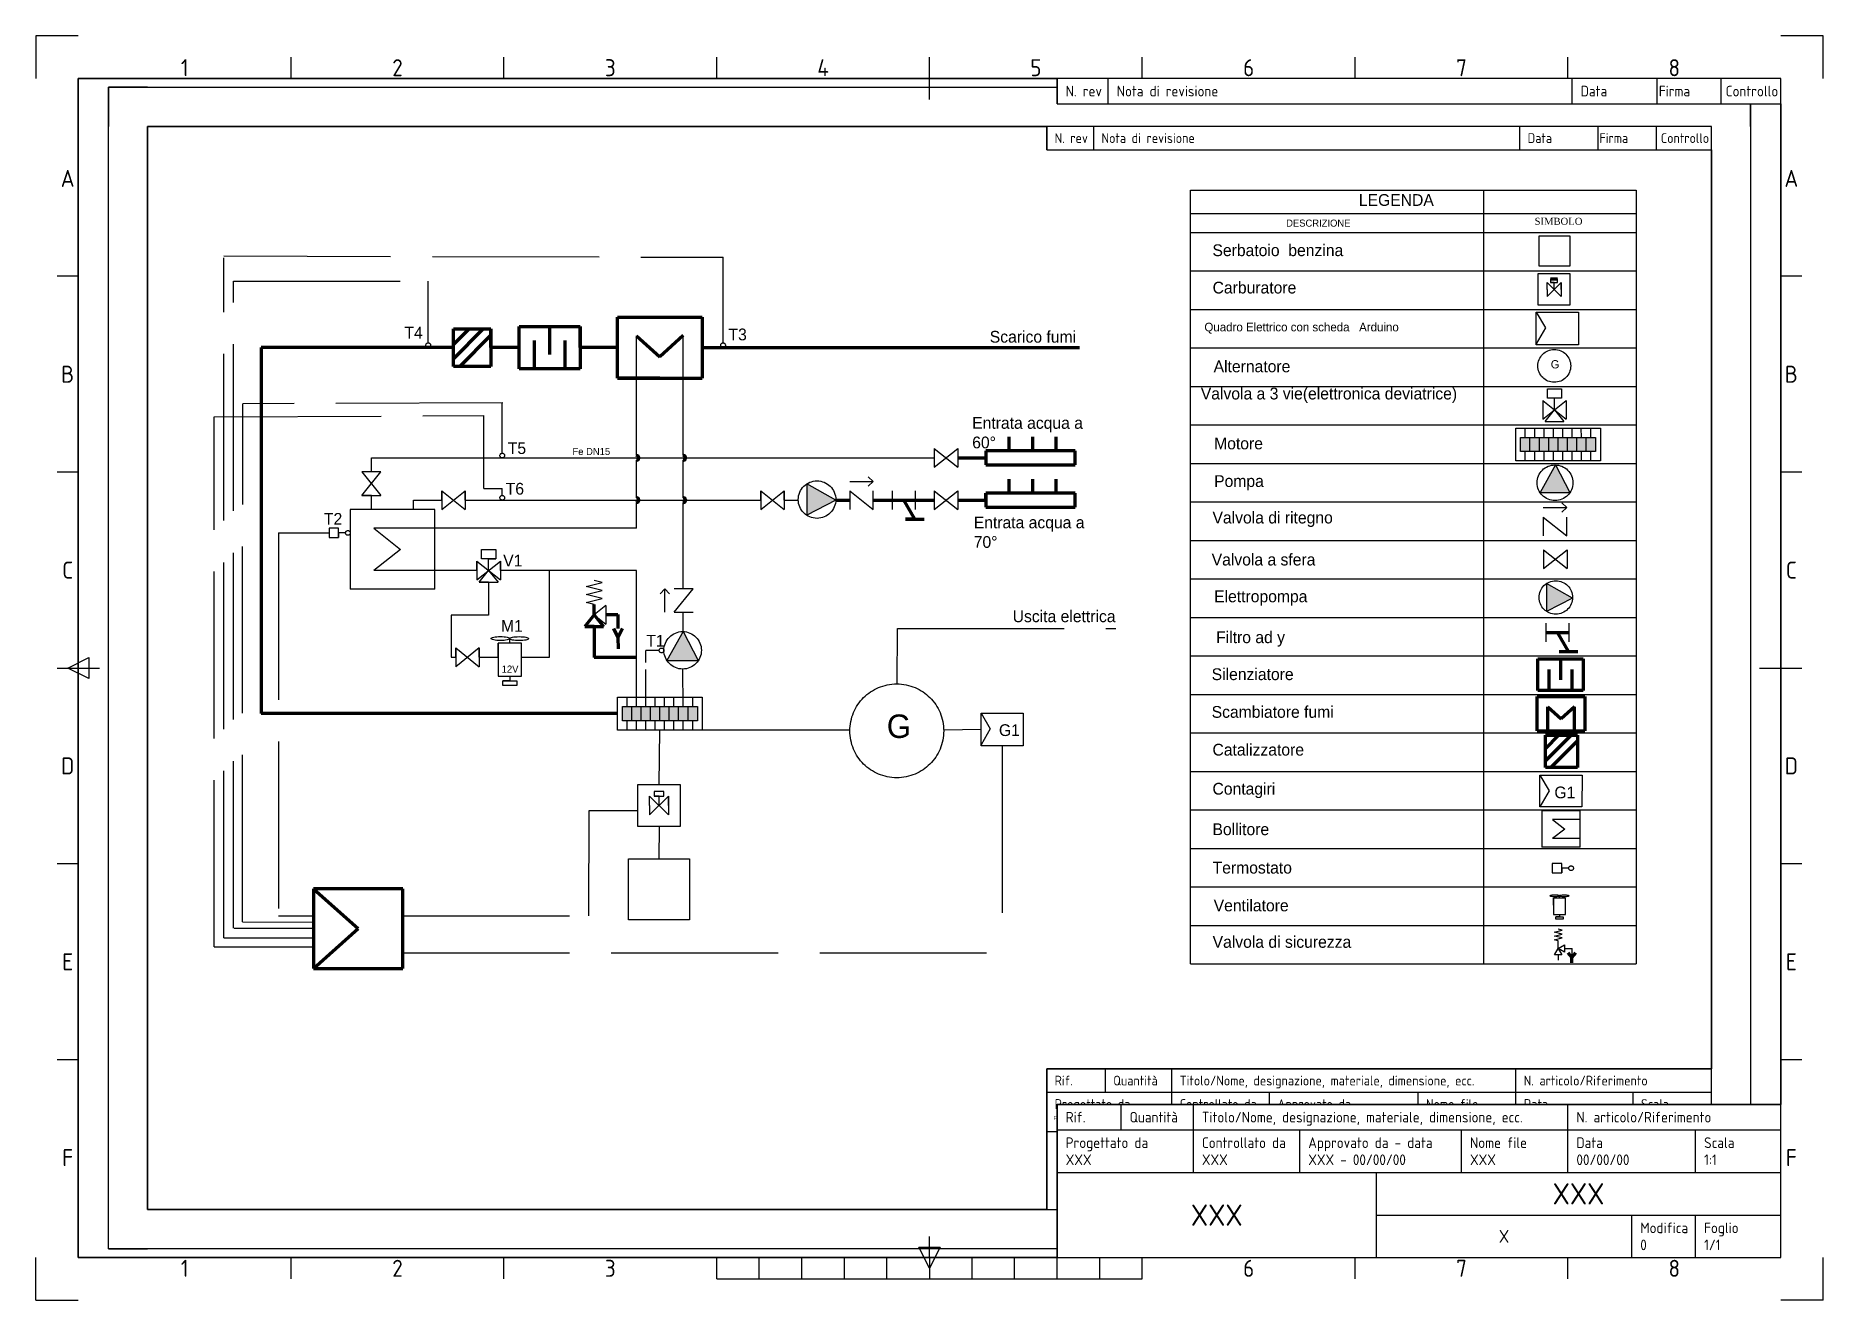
# Paper-space layout 'ISO A3 blocco di titolo' of a CAD drawing. Header units: millimetres. Extents: x 0 to 420, y 0 to 297.
# The model-space entities are those that its viewports show. They can reach past a viewport. Long polylines and large blocks are cut down to what shows.
import ezdxf
from ezdxf.enums import TextEntityAlignment as Align

# ---------------------------------------------------------------- set-up
doc = ezdxf.new("R2010")
doc.units = ezdxf.units.MM
doc.header["$LTSCALE"] = 0.5
doc.linetypes.add('ACAD_ISO02W100', pattern=[15, 12, -3])
for name, color, linetype in [('FRAME 025', 7, 'Continuous'), ('FRAME 050', 6, 'Continuous'), ('FRAME 070', 5, 'Continuous'), ('FRAME 200', 8, 'Continuous'), ('griglia', 254, 'Continuous'), ('LEGENDA', 5, 'Continuous'), ('TESTO', 7, 'Continuous'), ('Title Block', 7, 'Continuous'), ('TUBAZIONI', 7, 'Continuous'), ('Viewport', 7, 'Continuous')]:
    doc.layers.add(name, color=color, linetype=linetype)
doc.styles.add('ISO Proportional', font='isocp.shx')

# ---------------------------------------------------------------- blocks, each defined once
blk = doc.blocks.new('ISO A3 title block')
at = {"layer": 'FRAME 050'}
for p, q in [((60, 287), (60, 292)), ((110, 287), (110, 292)), ((160, 287), (160, 292)), ((210, 282), (210, 292)), ((260, 287), (260, 292)), ((310, 287), (310, 292)), ((360, 287), (360, 292)), ((10, 240.5), (5, 240.5)), ((415, 240.5), (410, 240.5)), ((10, 194.5), (5, 194.5)), ((415, 194.5), (410, 194.5)), ((5, 148.5), (15, 148.5)), ((7.5, 148.5), (12.5, 151)), ((12.5, 146), (7.5, 148.5)), ((12.5, 151), (12.5, 146)), ((405, 148.5), (415, 148.5)), ((10, 102.5), (5, 102.5)), ((415, 102.5), (410, 102.5)), ((10, 56.5), (5, 56.5)), ((415, 56.5), (410, 56.5)), ((210, 10), (210, 15)), ((60, 5), (60, 10)), ((110, 5), (110, 10)), ((160, 5), (160, 10)), ((170, 5), (170, 10)), ((180, 5), (180, 10)), ((190, 5), (190, 10)), ((200, 5), (200, 10)), ((207.5, 12.5), (212.5, 12.5)), ((210, 7.5), (207.5, 12.5)), ((212.5, 12.5), (210, 7.5)), ((210, 10), (210, 5)), ((220, 5), (220, 10)), ((230, 5), (230, 10)), ((240, 5), (240, 10)), ((250, 5), (250, 10)), ((260, 5), (260, 10)), ((310, 5), (310, 10)), ((360, 5), (360, 10)), ((160, 5), (260, 5))]:
    blk.add_line(p, q, dxfattribs=at)
at = {"layer": 'FRAME 070'}
for p, q in [((410, 287), (10, 287)), ((10, 287), (10, 10)), ((240, 281), (240, 287)), ((252, 281), (252, 287)), ((361, 281), (361, 287)), ((381, 281), (381, 287)), ((396, 281), (396, 287)), ((410, 10), (410, 287)), ((240, 281), (410, 281)), ((240, 46), (410, 46)), ((240, 40), (240, 46)), ((255, 40), (255, 46)), ((272, 40), (272, 46)), ((360, 40), (360, 46)), ((240, 40), (410, 40)), ((240, 10), (240, 40)), ((272, 30), (272, 40)), ((297, 30), (297, 40)), ((335, 30), (335, 40)), ((360, 30), (360, 40)), ((390, 30), (390, 40)), ((240, 30), (410, 30)), ((315, 10), (315, 30)), ((315, 20), (410, 20)), ((375, 10), (375, 20)), ((390, 10), (390, 20)), ((10, 10), (410, 10))]:
    blk.add_line(p, q, dxfattribs=at)
at = {"layer": 'FRAME 200'}
for p, q in [((0, 297), (0, 287)), ((10, 297), (0, 297)), ((420, 297), (410, 297)), ((420, 287), (420, 297)), ((0, 0), (0, 10)), ((420, 0), (420, 10)), ((0, 0), (10, 0)), ((420, 0), (410, 0))]:
    blk.add_line(p, q, dxfattribs=at)
at = {"layer": 'FRAME 025', "style": 'ISO Proportional'}
for s, p in [('N. rev', (242, 284)), ('Nota di revisione', (254, 284)), ('Data', (363, 284)), ('Firma', (381.36, 284)), ('Controllo', (397.08, 284)), ('Rif.', (242, 43)), ('Quantità', (257, 43)), ('Titolo/Nome, designazione, materiale, dimensione, ecc.', (274, 43)), ('N. articolo/Riferimento', (362, 43)), ('Progettato da', (242, 37)), ('Controllato da', (274, 37)), ('Approvato da - data', (299, 37)), ('Nome file', (337, 37)), ('Data', (362, 37)), ('Scala', (392, 37)), ('Modifica', (377, 17)), ('Foglio', (392, 17))]:
    blk.add_text(s, height=2.5, dxfattribs=at).set_placement(p, align=Align.MIDDLE_LEFT)
at = {"layer": 'FRAME 025', "style": 'ISO Proportional', "flags": 8}
for tag, p in [('PROGETTATO_DA', (242, 33)), ('CONTROLLATO_DA', (274, 33)), ('APPROVATO_DA_DATA', (299, 33)), ('NOMEFILE', (337, 33)), ('DATA', (362, 33)), ('SCALA', (392, 33)), ('MODIFICA', (377, 13)), ('FOGLIO', (392, 13))]:
    blk.add_attdef(tag, text='', height=2.5, dxfattribs=at).set_placement(p, align=Align.MIDDLE_LEFT)
at = {"layer": 'FRAME 050', "style": 'ISO Proportional'}
for s, p in [('1', (35, 289.5)), ('2', (85, 289.5)), ('3', (135, 289.5)), ('4', (185, 289.5)), ('5', (235, 289.5)), ('6', (285, 289.5)), ('7', (335, 289.5)), ('8', (385, 289.5)), ('A', (7.5, 263.5)), ('A', (412.5, 263.5)), ('B', (7.5, 217.5)), ('B', (412.5, 217.5)), ('C', (7.5, 171.5)), ('C', (412.5, 171.5)), ('D', (7.5, 125.5)), ('D', (412.5, 125.5)), ('E', (7.5, 79.5)), ('E', (412.5, 79.5)), ('F', (7.5, 33.5)), ('F', (412.5, 33.5)), ('1', (35, 7.5)), ('2', (85, 7.5)), ('3', (135, 7.5)), ('6', (285, 7.5)), ('7', (335, 7.5)), ('8', (385, 7.5))]:
    blk.add_text(s, height=4, dxfattribs=at).set_placement(p, align=Align.MIDDLE)
at = {"layer": 'FRAME 050', "style": 'ISO Proportional', "flags": 8}
for tag, height, p in [('TITOLO', 5, (362.5, 25)), ('PROPRIETARIO', 5, (277.5, 20)), ('NUMERO_DISEGNO', 3, (345, 15))]:
    blk.add_attdef(tag, text='', height=height, dxfattribs=at).set_placement(p, align=Align.MIDDLE)

msp = doc.modelspace()

# ---------------------------------------------------------------- hatches: boundary and pattern name
at = {"layer": 'TUBAZIONI', "lineweight": 100, "true_color": 0xffffff}
h = msp.add_hatch(dxfattribs=at)
h.set_pattern_fill('GOST_GROUND', scale=1.2, style=0)
h.set_pattern_definition([(45, (-2025.97, -2663.657), (16.970563, -1e-15), [24]), (45, (-2022.37, -2663.657), (16.970563, -1e-15), [24]), (45, (-2018.77, -2663.657), (16.970563, -1e-15), [24])])
h.paths.add_polyline_path([(97.83, 230.43), (97.83, 235.23), (88.23, 235.23), (88.23, 225.63), (97.83, 225.63)])
at = {"layer": 'TUBAZIONI', "true_color": 0xf8d731}
h = msp.add_hatch(color=40, dxfattribs=at)
h.set_gradient(color2=(128, 128, 128), tint=1, name='INVSPHERICAL')
h.paths.add_polyline_path([(380.4, 207.44), (361.2, 207.44), (361.2, 203.84), (380.4, 203.84)])
at = {"layer": 'TUBAZIONI', "true_color": 0x000000}
for points in [[(370.17, 200.43), (366.18, 193.34), (373.82, 193.34)], [(186.02, 191.39), (178.59, 195.57), (178.59, 187.55)], [(147.03, 157.82), (142.85, 150.38), (150.86, 150.38)]]:
    msp.add_hatch(color=18, dxfattribs=at).paths.add_polyline_path(points)
at = {"layer": 'TUBAZIONI', "lineweight": 100, "true_color": 0x000000}
msp.add_hatch(color=18, dxfattribs=at).paths.add_polyline_path([(367.85, 170.11), (367.85, 162.96), (374.49, 166.38)])
at = {"layer": 'TUBAZIONI', "true_color": 0xf8d731}
h = msp.add_hatch(color=40, dxfattribs=at)
h.set_gradient(color2=(128, 128, 128), tint=1, name='INVSPHERICAL')
h.paths.add_polyline_path([(150.63, 138.63), (131.43, 138.63), (131.43, 135.03), (150.63, 135.03)])
at = {"layer": 'TUBAZIONI', "lineweight": 100, "true_color": 0xffffff}
h = msp.add_hatch(dxfattribs=at)
h.set_pattern_fill('GOST_GROUND', scale=1.028592, style=0)
h.set_pattern_definition([(45, (-1444.65, -2353.52), (14.546487, -9e-16), [20.57184]), (45, (-1441.565, -2353.52), (14.546487, -9e-16), [20.57184]), (45, (-1438.479, -2353.52), (14.546487, -9e-16), [20.57184])])
h.paths.add_polyline_path([(375.79, 127.17), (375.79, 131.29), (367.56, 131.29), (367.56, 123.06), (375.79, 123.06)])

# ---------------------------------------------------------------- linework, layer by layer
for p, q in [((122.15, 169.33), (126.24, 170.35)), ((126.24, 168.31), (122.15, 169.33)), ((126.24, 170.35), (124.2, 170.86)), ((122.15, 167.28), (126.24, 168.31)), ((126.24, 166.26), (122.15, 167.28)), ((122.15, 165.23), (126.24, 166.26)), ((124.2, 164.72), (122.15, 165.23)), ((369.85, 80.95), (371.82, 81.44)), ((371.82, 80.46), (369.85, 80.95)), ((369.85, 79.96), (371.82, 80.46)), ((371.82, 79.47), (369.85, 79.96)), ((369.85, 78.98), (371.82, 79.47)), ((370.83, 78.73), (369.85, 78.98)), ((371.82, 81.44), (370.83, 81.69)), ((370.83, 76.76), (370.83, 78.73)), ((369.88, 75.12), (370.83, 76.76)), ((371.78, 75.12), (369.88, 75.12)), ((370.83, 76.76), (372.47, 77.71)), ((370.83, 76.76), (371.78, 75.12)), ((372.47, 75.82), (370.83, 76.76)), ((370.83, 75.12), (370.83, 73.81)), ((372.47, 77.71), (372.47, 75.82)), ((372.47, 76.76), (374.35, 76.76)), ((374.32, 76.76), (374.32, 75.16))]:
    msp.add_line(p, q)
at = {"layer": 'FRAME 070'}
for p, q in [((410, 287), (10, 287)), ((10, 287), (10, 10)), ((240, 281), (240, 287)), ((252, 281), (252, 287)), ((361, 281), (361, 287)), ((381, 281), (381, 287)), ((396, 281), (396, 287)), ((410, 10), (410, 287)), ((240, 281), (410, 281)), ((240, 46), (410, 46)), ((240, 40), (240, 46)), ((255, 40), (255, 46)), ((272, 40), (272, 46)), ((360, 40), (360, 46)), ((240, 40), (410, 40)), ((240, 10), (240, 40)), ((272, 30), (272, 40)), ((297, 30), (297, 40)), ((335, 30), (335, 40)), ((360, 30), (360, 40)), ((390, 30), (390, 40)), ((240, 30), (410, 30)), ((315, 10), (315, 30)), ((315, 20), (410, 20)), ((375, 10), (375, 20)), ((390, 10), (390, 20)), ((10, 10), (410, 10))]:
    msp.add_line(p, q, dxfattribs=at)
at = {"layer": 'FRAME 200'}
for p, q in [((0, 297), (0, 287)), ((10, 297), (0, 297)), ((420, 297), (410, 297)), ((420, 287), (420, 297)), ((0, 0), (0, 10)), ((420, 0), (420, 10)), ((0, 0), (10, 0)), ((420, 0), (410, 0))]:
    msp.add_line(p, q, dxfattribs=at)
at = {"layer": 'griglia'}
for p, q in [((0, 297), (420, 297)), ((0, 0), (0, 297)), ((420, 297), (420, 0)), ((420, 0), (0, 0))]:
    msp.add_line(p, q, dxfattribs=at)
at = {"layer": 'LEGENDA'}
for p, q in [((276.79, 264.68), (390.79, 264.68)), ((276.79, 259.88), (390.79, 259.88)), ((276.79, 250.03), (390.79, 250.03)), ((276.79, 240.19), (390.79, 240.19)), ((276.79, 230.34), (390.79, 230.34)), ((276.79, 220.49), (390.79, 220.49)), ((276.79, 210.65), (390.79, 210.65)), ((276.79, 200.8), (390.79, 200.8)), ((276.79, 190.96), (390.79, 190.96)), ((276.79, 181.11), (390.79, 181.11)), ((276.79, 171.26), (390.79, 171.26)), ((276.79, 161.42), (390.79, 161.42)), ((276.79, 151.57), (390.79, 151.57)), ((276.79, 141.73), (390.79, 141.73)), ((276.79, 131.88), (390.79, 131.88)), ((276.79, 122.04), (390.79, 122.04)), ((276.79, 112.2), (390.79, 112.2)), ((276.79, 102.36), (390.79, 102.36)), ((276.79, 92.52), (390.79, 92.52)), ((276.79, 82.68), (390.79, 82.68)), ((276.79, 72.84), (390.79, 72.84))]:
    msp.add_line(p, q, dxfattribs=at)
msp.add_lwpolyline([(351.79, 72.84), (351.79, 270.68)], dxfattribs=at)
at = {"layer": 'TESTO', "color": 5}
for p, q in [((276.79, 72.84), (276.79, 270.68)), ((276.79, 270.68), (390.79, 270.68)), ((390.79, 270.68), (390.79, 72.84))]:
    msp.add_line(p, q, dxfattribs=at)
at = {"layer": 'TESTO', "lineweight": 100}
for p, q in [((127.2, 162.16), (130.26, 162.16)), ((130.26, 162.16), (130.26, 158.61)), ((373.27, 75.66), (374.29, 74.47)), ((374.29, 74.47), (375.36, 75.66)), ((374.31, 73.1), (374.29, 74.47))]:
    msp.add_line(p, q, dxfattribs=at)
for centre in [(135.03, 202.23), (147.03, 202.23), (135.03, 191.43), (147.03, 191.43)]:
    msp.add_arc(centre, 0.6, 270, 90, dxfattribs=at)
at = {"layer": 'TUBAZIONI'}
for p, q in [((365.98, 259.02), (373.78, 259.02)), ((365.98, 251.22), (365.98, 259.02)), ((373.78, 259.02), (373.78, 251.22)), ((365.72, 249.35), (373.82, 249.35)), ((365.72, 241.25), (365.72, 249.35)), ((373.78, 251.22), (365.98, 251.22)), ((367.97, 245.3), (367.97, 247.1)), ((367.97, 247.1), (371.57, 243.5)), ((367.97, 243.5), (371.57, 247.1)), ((368.87, 248), (368.87, 247.1)), ((369.77, 247.1), (368.87, 247.1)), ((368.87, 247.1), (370.67, 247.1)), ((369.77, 245.3), (369.77, 247.1)), ((370.67, 247.1), (370.67, 248)), ((371.57, 245.3), (371.57, 247.1)), ((371.57, 247.1), (371.57, 245.3)), ((373.82, 249.35), (373.82, 241.25)), ((367.97, 245.3), (367.97, 243.5)), ((371.57, 245.3), (371.57, 243.5)), ((365.21, 239.52), (376.01, 239.52)), ((365.21, 231.12), (365.21, 239.52)), ((365.21, 239.52), (367.56, 235.45)), ((373.82, 241.25), (365.72, 241.25)), ((376.01, 239.52), (376.01, 231.12)), ((81.78, 231.63), (81.78, 233.43)), ((135.03, 202.83), (135.03, 233.43)), ((147.03, 202.83), (147.03, 233.56)), ((157.19, 231.63), (157.19, 233.43)), ((367.56, 235.45), (365.21, 231.37)), ((376.01, 231.12), (365.21, 231.12)), ((368.08, 217.51), (368.08, 219.91)), ((368.08, 219.91), (371.68, 219.91)), ((371.68, 219.91), (371.68, 217.51)), ((366.88, 216.91), (366.88, 212.11)), ((366.88, 212.11), (372.88, 216.91)), ((366.88, 216.91), (372.88, 212.11)), ((371.68, 217.51), (368.08, 217.51)), ((369.88, 214.51), (369.88, 217.51)), ((372.88, 216.91), (372.88, 212.11)), ((367.48, 211.51), (369.88, 214.51)), ((367.48, 211.51), (372.28, 211.51)), ((369.88, 214.51), (372.28, 211.51)), ((360, 201.44), (360, 209.84)), ((360, 209.84), (381.6, 209.84)), ((361.2, 203.84), (361.2, 207.44)), ((361.2, 207.44), (380.4, 207.44)), ((362.4, 207.44), (362.4, 209.84)), ((363.6, 203.84), (363.6, 207.44)), ((364.8, 207.44), (364.8, 209.84)), ((366, 203.84), (366, 207.44)), ((367.2, 207.39), (367.2, 209.84)), ((368.4, 203.84), (368.4, 207.44)), ((369.6, 207.44), (369.6, 209.84)), ((370.8, 203.84), (370.8, 207.44)), ((372, 207.44), (372, 209.84)), ((373.2, 203.84), (373.2, 207.44)), ((374.4, 207.44), (374.4, 209.84)), ((375.6, 203.84), (375.6, 207.44)), ((376.8, 207.44), (376.69, 209.84)), ((378, 203.84), (378, 207.44)), ((379.2, 207.44), (379.2, 209.84)), ((380.4, 207.44), (380.4, 203.84)), ((381.6, 209.84), (381.6, 201.44)), ((67.23, 198.63), (67.23, 202.23)), ((67.23, 202.23), (211.22, 202.23)), ((100.72, 203.43), (100.72, 205.23)), ((135.03, 192.03), (135.03, 201.63)), ((147.03, 192.03), (147.03, 201.63)), ((211.22, 204.63), (211.22, 199.83)), ((211.22, 204.63), (217.22, 199.83)), ((211.22, 199.83), (217.22, 204.63)), ((217.22, 204.63), (217.22, 199.83)), ((381.6, 201.44), (360, 201.44)), ((380.4, 203.84), (361.2, 203.84)), ((362.4, 201.44), (362.4, 203.84)), ((364.8, 201.44), (364.8, 203.84)), ((367.2, 201.44), (367.2, 203.84)), ((369.6, 201.44), (369.6, 203.84)), ((372, 201.44), (372, 203.84)), ((374.4, 201.44), (374.4, 203.84)), ((376.8, 201.44), (376.8, 203.84)), ((379.2, 201.44), (379.2, 203.84)), ((69.63, 198.63), (64.83, 198.63)), ((64.83, 198.63), (69.63, 192.63)), ((64.83, 192.63), (69.63, 198.63)), ((195.62, 196.21), (194.33, 197.41)), ((370.17, 200.43), (366.18, 193.34)), ((370.17, 200.43), (373.82, 193.34)), ((67.23, 192.63), (64.83, 192.63)), ((64.83, 192.63), (69.63, 192.63)), ((67.23, 189.03), (67.23, 192.63)), ((85.23, 191.43), (85.23, 193.83)), ((85.23, 193.83), (85.23, 189.03)), ((85.23, 193.83), (91.23, 189.03)), ((85.23, 189.03), (91.23, 193.83)), ((91.23, 191.43), (91.23, 193.83)), ((91.23, 193.83), (91.23, 189.03)), ((100.72, 192.63), (100.72, 194.43)), ((166.83, 191.43), (166.83, 193.83)), ((166.83, 193.83), (166.83, 189.03)), ((166.83, 193.83), (172.83, 189.03)), ((166.83, 189.03), (172.83, 193.83)), ((172.83, 191.43), (172.83, 193.83)), ((172.83, 193.83), (172.83, 189.03)), ((178.59, 195.57), (178.59, 187.55)), ((186.02, 191.39), (178.59, 195.57)), ((189.62, 196.21), (195.62, 196.21)), ((189.62, 193.79), (189.62, 188.99)), ((189.62, 193.79), (195.62, 188.99)), ((195.62, 196.21), (194.33, 195.01)), ((195.62, 188.99), (195.62, 193.79)), ((200.42, 193.79), (200.42, 188.99)), ((206.42, 188.99), (206.42, 193.79)), ((211.22, 193.79), (211.22, 188.99)), ((211.22, 193.79), (217.22, 188.99)), ((211.22, 188.99), (217.22, 193.79)), ((217.22, 193.79), (217.22, 188.99)), ((366.18, 193.34), (373.82, 193.36)), ((83.43, 189.03), (61.83, 189.03)), ((61.83, 189.03), (61.83, 168.63)), ((78.03, 189.03), (78.03, 191.43)), ((78.03, 191.43), (85.23, 191.43)), ((83.43, 168.63), (83.43, 189.03)), ((91.23, 191.43), (147.63, 191.43)), ((135.03, 184.23), (135.03, 190.83)), ((147.03, 168.76), (147.03, 190.83)), ((147.63, 191.43), (166.83, 191.43)), ((172.83, 191.43), (176.43, 191.43)), ((186.02, 191.39), (178.59, 187.55)), ((367.01, 189.51), (373.01, 189.51)), ((373.01, 189.51), (371.72, 190.71)), ((373.01, 189.51), (371.72, 188.31)), ((58.83, 184.23), (56.43, 184.23)), ((56.43, 184.23), (56.43, 181.83)), ((58.83, 181.83), (58.83, 184.23)), ((60.63, 183.03), (58.83, 183.03)), ((58.83, 183.03), (58.83, 181.83)), ((135.03, 184.23), (67.83, 184.23)), ((67.83, 184.23), (74.7, 178.83)), ((367.01, 187.08), (367.01, 182.28)), ((367.01, 187.08), (373.01, 182.28)), ((373.01, 182.28), (373.01, 187.08)), ((56.43, 181.83), (58.83, 181.83)), ((74.7, 178.83), (67.83, 173.43)), ((95.43, 176.43), (95.43, 178.83)), ((95.43, 178.83), (99.03, 178.83)), ((99.03, 178.83), (99.03, 176.43)), ((367.09, 178.73), (367.09, 173.93)), ((367.09, 178.73), (373.09, 173.93)), ((367.09, 173.93), (373.09, 178.73)), ((373.09, 178.73), (373.09, 173.93)), ((94.23, 173.43), (94.23, 175.83)), ((94.23, 175.83), (94.23, 171.03)), ((94.23, 171.03), (100.23, 175.83)), ((94.23, 175.83), (100.23, 171.03)), ((99.03, 176.43), (95.43, 176.43)), ((97.23, 173.43), (97.23, 176.43)), ((97.23, 176.43), (99.03, 176.43)), ((100.23, 173.43), (100.23, 175.83)), ((100.23, 175.83), (100.23, 171.03)), ((94.23, 173.43), (67.83, 173.43)), ((94.83, 170.43), (97.23, 173.43)), ((97.23, 170.43), (94.83, 170.43)), ((94.83, 170.43), (99.63, 170.43)), ((97.23, 173.43), (99.63, 170.43)), ((97.23, 170.43), (97.23, 162.03)), ((135.03, 173.43), (100.23, 173.43)), ((112.83, 151.23), (112.83, 173.43)), ((135.03, 141.03), (135.03, 173.43)), ((367.85, 170.11), (367.85, 162.96)), ((374.49, 166.38), (367.85, 170.11)), ((83.43, 168.63), (61.83, 168.63)), ((142.28, 168.76), (141.08, 167.46)), ((142.28, 162.76), (142.28, 168.76)), ((142.28, 168.76), (143.48, 167.46)), ((149.51, 168.76), (144.71, 168.76)), ((144.71, 162.76), (149.51, 168.76)), ((374.49, 166.38), (367.85, 162.96)), ((97.23, 162.03), (87.63, 162.03)), ((87.63, 162.03), (87.63, 151.23)), ((127.2, 164.51), (124.2, 162.11)), ((124.2, 162.11), (127.2, 159.71)), ((127.2, 164.51), (127.2, 159.71)), ((144.71, 162.76), (149.51, 162.76)), ((147.03, 157.82), (147.03, 162.76)), ((102.63, 154.83), (102.63, 156.03)), ((147.03, 157.82), (142.85, 150.38)), ((147.03, 157.82), (150.86, 150.38)), ((367.62, 159.95), (367.62, 155.15)), ((373.62, 155.15), (373.62, 159.95)), ((87.63, 151.23), (88.83, 151.23)), ((88.83, 151.23), (88.83, 153.63)), ((88.83, 153.63), (88.83, 148.83)), ((88.83, 153.63), (94.83, 148.83)), ((94.83, 153.63), (88.83, 148.83)), ((94.83, 151.23), (94.83, 153.63)), ((94.83, 153.63), (94.83, 148.83)), ((94.83, 151.23), (99.63, 151.23)), ((99.63, 151.23), (99.63, 154.83)), ((99.63, 154.83), (99.63, 146.43)), ((105.63, 154.83), (99.63, 154.83)), ((105.63, 146.43), (105.63, 154.83)), ((105.63, 151.23), (112.83, 151.23)), ((140.86, 152.99), (139.06, 152.99)), ((99.63, 146.43), (105.63, 146.43)), ((102.63, 146.43), (102.63, 145.23)), ((142.85, 150.38), (150.86, 150.38)), ((147.03, 138.63), (146.91, 148.22)), ((102.63, 145.23), (100.83, 145.23)), ((100.83, 145.23), (104.43, 145.23)), ((100.83, 144.03), (100.83, 145.23)), ((104.43, 144.03), (100.83, 144.03)), ((104.43, 145.23), (104.43, 144.03)), ((130.23, 132.63), (130.23, 141.03)), ((130.23, 141.03), (151.83, 141.03)), ((131.43, 135.03), (131.43, 138.63)), ((131.43, 138.63), (150.63, 138.63)), ((132.63, 138.62), (132.63, 141.03)), ((133.83, 135.03), (133.83, 138.63)), ((135.03, 138.63), (135.03, 141.03)), ((136.23, 135.03), (136.23, 138.63)), ((137.43, 138.58), (137.43, 141.03)), ((138.63, 135.03), (138.63, 138.63)), ((139.83, 138.63), (139.83, 141.03)), ((141.03, 135.03), (141.03, 138.63)), ((142.23, 138.63), (142.23, 141.03)), ((143.43, 135.03), (143.43, 138.63)), ((144.63, 138.63), (144.63, 141.03)), ((145.83, 135.03), (145.83, 138.63)), ((148.23, 135.03), (148.23, 138.63)), ((149.43, 138.63), (149.43, 141.03)), ((150.63, 138.63), (150.63, 135.03)), ((151.83, 141.03), (151.83, 132.63)), ((141.03, 132.63), (130.23, 132.63)), ((150.63, 135.03), (131.43, 135.03)), ((132.63, 132.63), (132.63, 135.03)), ((135.03, 132.63), (135.03, 135.03)), ((137.43, 132.63), (137.43, 135.03)), ((139.83, 132.63), (139.83, 135.03)), ((140.81, 118.74), (141.03, 132.63)), ((189.63, 132.63), (141.03, 132.63)), ((142.23, 132.63), (142.23, 135.03)), ((144.63, 132.63), (144.63, 135.03)), ((147.03, 132.63), (147.03, 135.03)), ((149.43, 132.63), (149.43, 135.03)), ((223.18, 132.79), (213.63, 132.63)), ((223.18, 136.99), (233.98, 136.99)), ((223.18, 128.59), (223.18, 136.99)), ((223.18, 136.99), (225.53, 132.91)), ((225.53, 132.91), (223.18, 128.84)), ((233.98, 136.99), (233.98, 128.59)), ((233.98, 128.59), (223.18, 128.59)), ((366.12, 121.12), (376.92, 121.12)), ((366.12, 112.97), (366.12, 121.12)), ((366.12, 121.12), (368.48, 117.05)), ((376.92, 121.12), (376.89, 112.98)), ((135.41, 118.74), (146.21, 118.74)), ((135.41, 107.94), (135.41, 118.74)), ((138.41, 113.34), (138.41, 115.74)), ((138.41, 115.74), (143.21, 110.94)), ((138.41, 110.94), (143.21, 115.74)), ((142.01, 116.94), (139.61, 116.94)), ((139.61, 116.94), (139.61, 115.74)), ((140.81, 115.74), (139.61, 115.74)), ((139.61, 115.74), (142.01, 115.74)), ((140.81, 113.34), (140.81, 115.74)), ((142.01, 115.74), (142.01, 116.94)), ((143.21, 113.34), (143.21, 115.74)), ((143.21, 115.74), (143.21, 113.34)), ((146.21, 118.74), (146.21, 107.94)), ((368.48, 117.05), (366.12, 112.97)), ((138.41, 113.34), (138.41, 110.94)), ((143.21, 113.34), (143.21, 110.94)), ((376.89, 112.98), (366.12, 112.97)), ((376.44, 111.97), (366.64, 111.97)), ((366.64, 111.97), (366.64, 102.7)), ((376.44, 109.79), (369.36, 109.79)), ((369.36, 109.79), (372.48, 107.33)), ((376.44, 102.7), (376.44, 111.97)), ((146.21, 107.94), (135.41, 107.94)), ((140.81, 107.94), (140.78, 99.7)), ((372.48, 107.33), (369.36, 104.88)), ((376.44, 102.7), (366.64, 102.7)), ((376.44, 104.88), (369.36, 104.88)), ((132.98, 99.7), (148.58, 99.7)), ((132.98, 84.1), (132.98, 99.7)), ((148.58, 99.7), (148.58, 84.1)), ((371.71, 98.5), (369.31, 98.5)), ((369.31, 98.5), (369.31, 96.1)), ((369.31, 96.1), (371.71, 96.1)), ((371.71, 96.1), (371.71, 98.5)), ((373.51, 97.3), (371.71, 97.3)), ((371.71, 97.3), (371.71, 96.1)), ((369.65, 87.85), (369.65, 89.65)), ((369.65, 89.65), (369.65, 85.45)), ((372.65, 89.65), (369.65, 89.65)), ((371.15, 89.65), (371.15, 90.25)), ((372.65, 85.45), (372.65, 89.65)), ((148.58, 84.1), (132.98, 84.1)), ((369.65, 85.45), (372.65, 85.45)), ((371.15, 84.85), (370.25, 84.85)), ((370.25, 84.85), (372.05, 84.85)), ((370.25, 84.25), (370.25, 84.85)), ((372.05, 84.25), (370.25, 84.25)), ((371.15, 85.45), (371.15, 84.85)), ((372.05, 84.85), (372.05, 84.25))]:
    msp.add_line(p, q, dxfattribs=at)
at = {"layer": 'TUBAZIONI', "linetype": 'ACAD_ISO02W100', "ltscale": 6}
for p, q in [((29.5, 253.85), (157.19, 253.51)), ((29.5, 79.52), (29.5, 253.38)), ((157.19, 233.43), (157.19, 253.51)), ((31.95, 81.99), (31.95, 247.41)), ((31.95, 247.41), (81.78, 247.41)), ((81.78, 233.43), (81.78, 247.41)), ((34.24, 83.61), (34.33, 216.08)), ((100.84, 216.3), (34.33, 216.08)), ((100.72, 205.23), (100.72, 216.3)), ((27.06, 212.74), (95.96, 213.04)), ((27.06, 77.16), (27.06, 212.74)), ((95.96, 194.43), (95.96, 213.04)), ((95.96, 194.43), (100.72, 194.43)), ((43.44, 183.03), (43.44, 85.15)), ((43.44, 183.03), (56.43, 183.03)), ((201.7, 144.43), (201.78, 158.64)), ((201.78, 158.64), (257.66, 158.64)), ((228.58, 128.59), (228.58, 75.65)), ((122.89, 112.01), (122.81, 85.15)), ((135.41, 112.01), (122.89, 112.01)), ((34.24, 83.61), (52.45, 83.47)), ((43.44, 85.15), (52.45, 85.15)), ((75.25, 85.15), (122.81, 85.15)), ((29.5, 79.52), (52.45, 79.52)), ((32.12, 81.99), (52.45, 81.99)), ((27.06, 77.16), (52.45, 77.18)), ((75.25, 75.65), (228.58, 75.65))]:
    msp.add_line(p, q, dxfattribs=at)
at = {"layer": 'TUBAZIONI', "lineweight": 100}
for p, q in [((368.87, 248), (370.67, 248)), ((130.23, 222.63), (130.23, 238.23)), ((130.23, 238.23), (151.83, 238.23)), ((151.83, 238.23), (151.83, 222.63)), ((88.23, 225.63), (88.23, 235.23)), ((88.23, 235.23), (97.83, 235.23)), ((97.83, 230.43), (97.83, 235.23)), ((97.83, 235.23), (97.83, 230.43)), ((105.03, 225.03), (105.03, 235.83)), ((105.03, 235.83), (120.63, 235.83)), ((112.83, 235.83), (112.83, 228.63)), ((120.63, 230.43), (120.63, 235.83)), ((120.63, 235.83), (120.63, 225.03)), ((135.03, 233.43), (141.03, 228.09)), ((147.03, 233.56), (141.03, 228.09)), ((88.23, 230.43), (39.03, 230.43)), ((39.03, 230.43), (39.03, 136.83)), ((105.03, 230.43), (97.83, 230.43)), ((97.83, 230.43), (97.83, 225.63)), ((108.94, 225.03), (108.94, 232.23)), ((116.77, 225.03), (116.77, 232.23)), ((130.23, 230.43), (120.63, 230.43)), ((151.83, 230.43), (248.37, 230.43)), ((97.83, 225.63), (88.23, 225.63)), ((120.63, 225.03), (105.03, 225.03)), ((141.03, 222.63), (130.23, 222.63)), ((130.23, 222.63), (151.83, 222.63)), ((230.42, 204.03), (230.42, 207.63)), ((236.42, 204.03), (236.42, 207.63)), ((242.42, 204.03), (242.42, 207.63)), ((217.22, 202.23), (224.42, 202.23)), ((224.42, 204.03), (224.42, 200.43)), ((247.22, 204.03), (224.42, 204.03)), ((247.22, 200.43), (247.22, 204.03)), ((224.42, 200.43), (247.22, 200.43)), ((230.42, 193.19), (230.42, 196.79)), ((236.42, 193.19), (236.42, 196.79)), ((242.42, 193.19), (242.42, 196.79)), ((224.42, 191.39), (224.42, 193.19)), ((224.42, 193.19), (224.42, 189.59)), ((247.22, 193.19), (224.42, 193.19)), ((247.22, 189.59), (247.22, 193.19)), ((186.02, 191.39), (189.62, 191.39)), ((195.62, 191.39), (211.22, 191.39)), ((206.24, 186.52), (203.42, 191.39)), ((217.22, 191.39), (224.42, 191.39)), ((224.42, 189.59), (247.22, 189.59)), ((206.24, 186.52), (203.84, 186.52)), ((203.84, 186.52), (208.64, 186.52)), ((124.2, 162.11), (124.2, 164.72)), ((124.2, 162.11), (121.8, 159.11)), ((124.2, 162.11), (126.6, 159.11)), ((124.2, 159.11), (121.8, 159.11)), ((121.8, 159.11), (126.6, 159.11)), ((124.2, 159.11), (124.2, 151.22)), ((129.16, 158.58), (130.3, 156.3)), ((131.47, 158.61), (130.3, 156.3)), ((130.3, 156.3), (130.32, 153.37)), ((367.62, 157.55), (373.62, 157.55)), ((373.44, 152.68), (370.62, 157.55)), ((135.03, 151.22), (124.2, 151.22)), ((371.04, 152.68), (375.84, 152.68)), ((365.61, 142.76), (365.61, 150.81)), ((365.61, 150.81), (377.24, 150.81)), ((368.53, 142.76), (368.53, 148.12)), ((371.42, 150.81), (371.42, 145.44)), ((374.36, 142.76), (374.36, 148.12)), ((377.24, 150.81), (377.24, 142.76)), ((377.24, 142.76), (365.61, 142.76)), ((365.45, 132.42), (365.45, 141.25)), ((365.45, 141.25), (377.67, 141.25)), ((368.17, 132.42), (368.17, 138.53)), ((368.17, 138.53), (371.56, 135.51)), ((374.96, 138.61), (371.56, 135.51)), ((374.96, 132.49), (374.96, 138.61)), ((377.67, 141.25), (377.67, 132.42)), ((130.23, 136.83), (39.03, 136.83)), ((365.45, 132.42), (377.67, 132.42)), ((367.56, 123.06), (367.56, 131.29)), ((367.56, 131.29), (375.79, 131.29)), ((375.79, 131.29), (375.79, 127.17)), ((375.79, 127.17), (375.79, 123.06)), ((375.79, 123.06), (367.56, 123.06)), ((52.45, 92.06), (52.45, 71.66)), ((75.25, 92.06), (52.45, 92.06)), ((52.45, 92.06), (63.85, 81.86)), ((75.25, 71.66), (75.25, 92.06)), ((52.45, 71.66), (63.85, 81.86)), ((52.45, 71.66), (75.25, 71.66))]:
    msp.add_line(p, q, dxfattribs=at)
at = {"layer": 'TUBAZIONI', "linetype": 'ACAD_ISO02W100'}
for p in [(139.06, 152.99), (137.43, 141.03)]:
    msp.add_line(p, (137.43, 152.99), dxfattribs=at)
at = {"layer": 'TUBAZIONI'}
for centre, radius in [((81.78, 231.03), 0.6), ((157.19, 231.03), 0.6), ((369.82, 225.75), 4.2), ((100.72, 202.83), 0.6), ((370, 195.86), 4.57), ((100.72, 192.03), 0.6), ((181.23, 191.56), 4.8), ((61.23, 183.03), 0.6), ((370.21, 166.54), 4.28), ((146.86, 153.02), 4.8), ((141.46, 152.99), 0.6), ((201.63, 132.43), 12), ((374.11, 97.3), 0.6)]:
    msp.add_circle(centre, radius, dxfattribs=at)
for centre, major_axis in [((100.23, 156.03), (2.4, 0)), ((105.03, 156.01), (2.4, 0)), ((369.95, 90.25), (1.2, 0)), ((372.35, 90.24), (1.2, 0))]:
    msp.add_ellipse(centre, major_axis=major_axis, ratio=0.211075, dxfattribs=at)
at = {"layer": 'Viewport'}
msp.add_lwpolyline([(10, 287), (240, 287), (240, 281), (410, 281), (410, 46), (240, 46), (240, 10), (10, 10)], close=True, dxfattribs=at)

# ---------------------------------------------------------------- texts
at = {"layer": 'FRAME 025', "style": 'ISO Proportional'}
for s, p in [('N. rev', (242, 284)), ('Nota di revisione', (254, 284)), ('Data', (363, 284)), ('Firma', (381.36, 284)), ('Controllo', (397.08, 284)), ('Rif.', (242, 43)), ('Quantità', (257, 43)), ('Titolo/Nome, designazione, materiale, dimensione, ecc.', (274, 43)), ('N. articolo/Riferimento', (362, 43)), ('Progettato da', (242, 37)), ('Controllato da', (274, 37)), ('Approvato da', (299, 37)), ('Nome file', (337, 37)), ('Data', (362, 37)), ('Scala', (392, 37))]:
    msp.add_text(s, height=2.5, dxfattribs=at).set_placement(p, align=Align.MIDDLE_LEFT)
at = {"layer": 'FRAME 025', "style": 'ISO Proportional', "flags": 8}
msp.add_attdef('DATA', text='00/00/00', height=2.5, dxfattribs=at).set_placement((362, 33), align=Align.MIDDLE_LEFT)
at = {"layer": 'griglia', "attachment_point": 1}
for s, width, insert, char_height in [('Fusco alberto e Campello Manuel', 29.378, (241.73, 33.93), 1), ('Schema funzionale', 85, (341.78, 26.04), 2.5), ('I.T.T E.BARSANTI', 64.9053, (253.51, 22.27), 3)]:
    msp.add_mtext_dynamic_manual_height_columns(s, width=width, gutter_width=12.5, heights=[0], dxfattribs=dict(at, insert=insert, char_height=char_height))
at = {"layer": 'TESTO', "lineweight": 100, "attachment_point": 1}
for s, width, heights, insert, char_height in [('{\\fBankGothic Lt BT|b0|i0|c0|p34;LEGENDA}', 85.1831, [0], (319.83, 269.67), 3), ('{\\fBell MT|b0|i0|c0|p18;DESCRIZIONE}', 31.2053, [0], (301.23, 263.16), 1.8), ('{\\fBookman Old Style|b0|i0|c0|p18;SIMBOLO}', 19.7538, [0], (364.78, 263.62), 1.8), ('Serbatoio  benzina', 40.0729, [0], (282.38, 256.82), 3), ('Carburatore', 30.7507, [0], (282.42, 247.27), 3), ('T4', 7.1814, [0], (75.7, 235.74), 3), ('Scarico fumi', 25.3142, [0], (225.42, 234.7), 3), ('Alternatore', 27.3703, [0], (282.68, 227.13), 3), ('Valvola a 3 vie(elettronica deviatrice)', 73.6803, [0], (279.4, 220.17), 3), ('Entrata acqua a 60%%D ', 31.5627, [0], (220.92, 212.67), 3), ('T5', 7.7621, [0], (102.13, 206.22), 3), ('Motore', 42.4827, [0], (282.81, 207.42), 3), ('Fe DN15', 17.475, [0], (118.68, 204.76), 1.8), ('Pompa', 28.1787, [0], (282.81, 197.8), 3), ('T2', 4.7358, [0], (55.1, 188.13), 3), ('Valvola di ritegno', 55.5397, [0], (282.39, 188.46), 3), ('Entrata acqua a 70%%D ', 31.5627, [0], (221.32, 187.23), 3), ('V1', 5.7574, [0], (100.95, 177.46), 3), ('Valvola a sfera', 42.834, [0], (282.18, 177.72), 3), ('Elettropompa', 30.9302, [0], (282.81, 168.32), 3), ('M1', 3.2241, [0], (100.4, 160.75), 3), ('Uscita elettrica', 26.632, [0], (231.28, 163.22), 3), ('T1', 1.1004, [0], (137.56, 156.98), 3), ('Filtro ad y', 39.4679, [0], (283.32, 157.86), 3), ('12V', 1.3706, [0.502], (100.57, 149.12), 1.8), ('Silenziatore', 26.394, [0], (282.18, 148.41), 3), ('Scambiatore fumi', 52.1765, [0], (282.18, 138.77), 3), ('G1', 8.988, [0], (227.76, 134.11), 3), ('Catalizzatore', 43.0097, [0], (282.39, 129.11), 3), ('Contagiri', 42.8321, [0], (282.39, 119.13), 3), ('G1', 8.988, [0], (369.85, 118.18), 3), ('Bollitore', 21.162, [0], (282.39, 108.76), 3), ('Termostato', 29.3305, [0], (282.42, 98.94), 3), ('Ventilatore', 26.8589, [0], (282.69, 89.28), 3), ('Valvola di sicurezza', 56.6959, [0], (282.42, 79.96), 3)]:
    msp.add_mtext_dynamic_manual_height_columns(s, width=width, gutter_width=12.5, heights=heights, dxfattribs=dict(at, insert=insert, char_height=char_height))
at = {"layer": 'TESTO', "lineweight": 100, "char_height": 3, "attachment_point": 1}
for s, insert in [('T3', (158.58, 235.29)), ('T6', (101.6, 195.84))]:
    msp.add_mtext(s, dxfattribs=dict(at, insert=insert))
at = {"layer": 'TESTO', "lineweight": 100}
note = msp.add_mtext_dynamic_manual_height_columns('Quadro Elettrico con scheda   ', width=57.1449, gutter_width=0, heights=[3.68, 3], dxfattribs=dict(at, insert=(280.32, 236.78), char_height=2.2, attachment_point=1))
for column, words in zip(note.columns.linked_columns, ['Arduino ']):
    column.text = words
at = {"layer": 'TUBAZIONI', "attachment_point": 1}
for insert, char_height in [((368.93, 227.21), 2.1), ((199.07, 136.61), 6)]:
    msp.add_mtext_dynamic_manual_height_columns('G', width=29.2988, gutter_width=12.5, heights=[0], dxfattribs=dict(at, insert=insert, char_height=char_height))

psp = doc.layouts.new('ISO A3 blocco di titolo')

# ---------------------------------------------------------------- linework, layer by layer
at = {"layer": 'Viewport'}
psp.add_lwpolyline([(10, 287), (240, 287), (240, 281), (410, 281), (410, 46), (240, 46), (240, 10), (10, 10)], close=True, dxfattribs=at)

# ---------------------------------------------------------------- block references
at = {"layer": 'Title Block'}
ref = psp.add_blockref('ISO A3 title block', (0, 0), dxfattribs=at)
ref.add_attrib('NOMEFILE', 'XXX', dxfattribs={"layer": 'FRAME 025', "height": 2.5, "style": 'ISO Proportional'}).set_placement((337, 33), align=Align.MIDDLE_LEFT)
ref.add_attrib('NUMERO_DISEGNO', 'X', dxfattribs={"layer": 'FRAME 050', "height": 3, "style": 'ISO Proportional'}).set_placement((345, 15), align=Align.MIDDLE)
ref.add_attrib('PROPRIETARIO', 'XXX', dxfattribs={"layer": 'FRAME 050', "height": 5, "style": 'ISO Proportional'}).set_placement((277.5, 20), align=Align.MIDDLE)
ref.add_attrib('CONTROLLATO_DA', 'XXX', dxfattribs={"layer": 'FRAME 025', "height": 2.5, "style": 'ISO Proportional'}).set_placement((274, 33), align=Align.MIDDLE_LEFT)
ref.add_attrib('PROGETTATO_DA', 'XXX', dxfattribs={"layer": 'FRAME 025', "height": 2.5, "style": 'ISO Proportional'}).set_placement((242, 33), align=Align.MIDDLE_LEFT)
ref.add_attrib('APPROVATO_DA_DATA', 'XXX - 00/00/00', dxfattribs={"layer": 'FRAME 025', "height": 2.5, "style": 'ISO Proportional'}).set_placement((299, 33), align=Align.MIDDLE_LEFT)
ref.add_attrib('DATA', '00/00/00', dxfattribs={"layer": 'FRAME 025', "height": 2.5, "style": 'ISO Proportional'}).set_placement((362, 33), align=Align.MIDDLE_LEFT)
ref.add_attrib('TITOLO', 'XXX', dxfattribs={"layer": 'FRAME 050', "height": 5, "style": 'ISO Proportional'}).set_placement((362.5, 25), align=Align.MIDDLE)
ref.add_attrib('SCALA', '1:1', dxfattribs={"layer": 'FRAME 025', "height": 2.5, "style": 'ISO Proportional'}).set_placement((392, 33), align=Align.MIDDLE_LEFT)
ref.add_attrib('MODIFICA', '0', dxfattribs={"layer": 'FRAME 025', "height": 2.5, "style": 'ISO Proportional'}).set_placement((377, 13), align=Align.MIDDLE_LEFT)
ref.add_attrib('FOGLIO', '1/1', dxfattribs={"layer": 'FRAME 025', "height": 2.5, "style": 'ISO Proportional'}).set_placement((392, 13), align=Align.MIDDLE_LEFT)

# ---------------------------------------------------------------- viewports
at = {"layer": 'Viewport'}
vp = psp.add_viewport(center=(210, 148.5), size=(400, 277), view_center_point=(210, 148.5), view_height=301.5575, dxfattribs=at)
vp.dxf.flags = 0x10000  # cut along an outline
vp.dxf.clipping_boundary_handle = psp.add_lwpolyline([(10, 287), (240, 287), (240, 281), (410, 281), (410, 46), (240, 46), (240, 10), (10, 10)], format="xyb", close=True, dxfattribs={"invisible": 1}).dxf.handle

doc.saveas('drawing.dxf')
